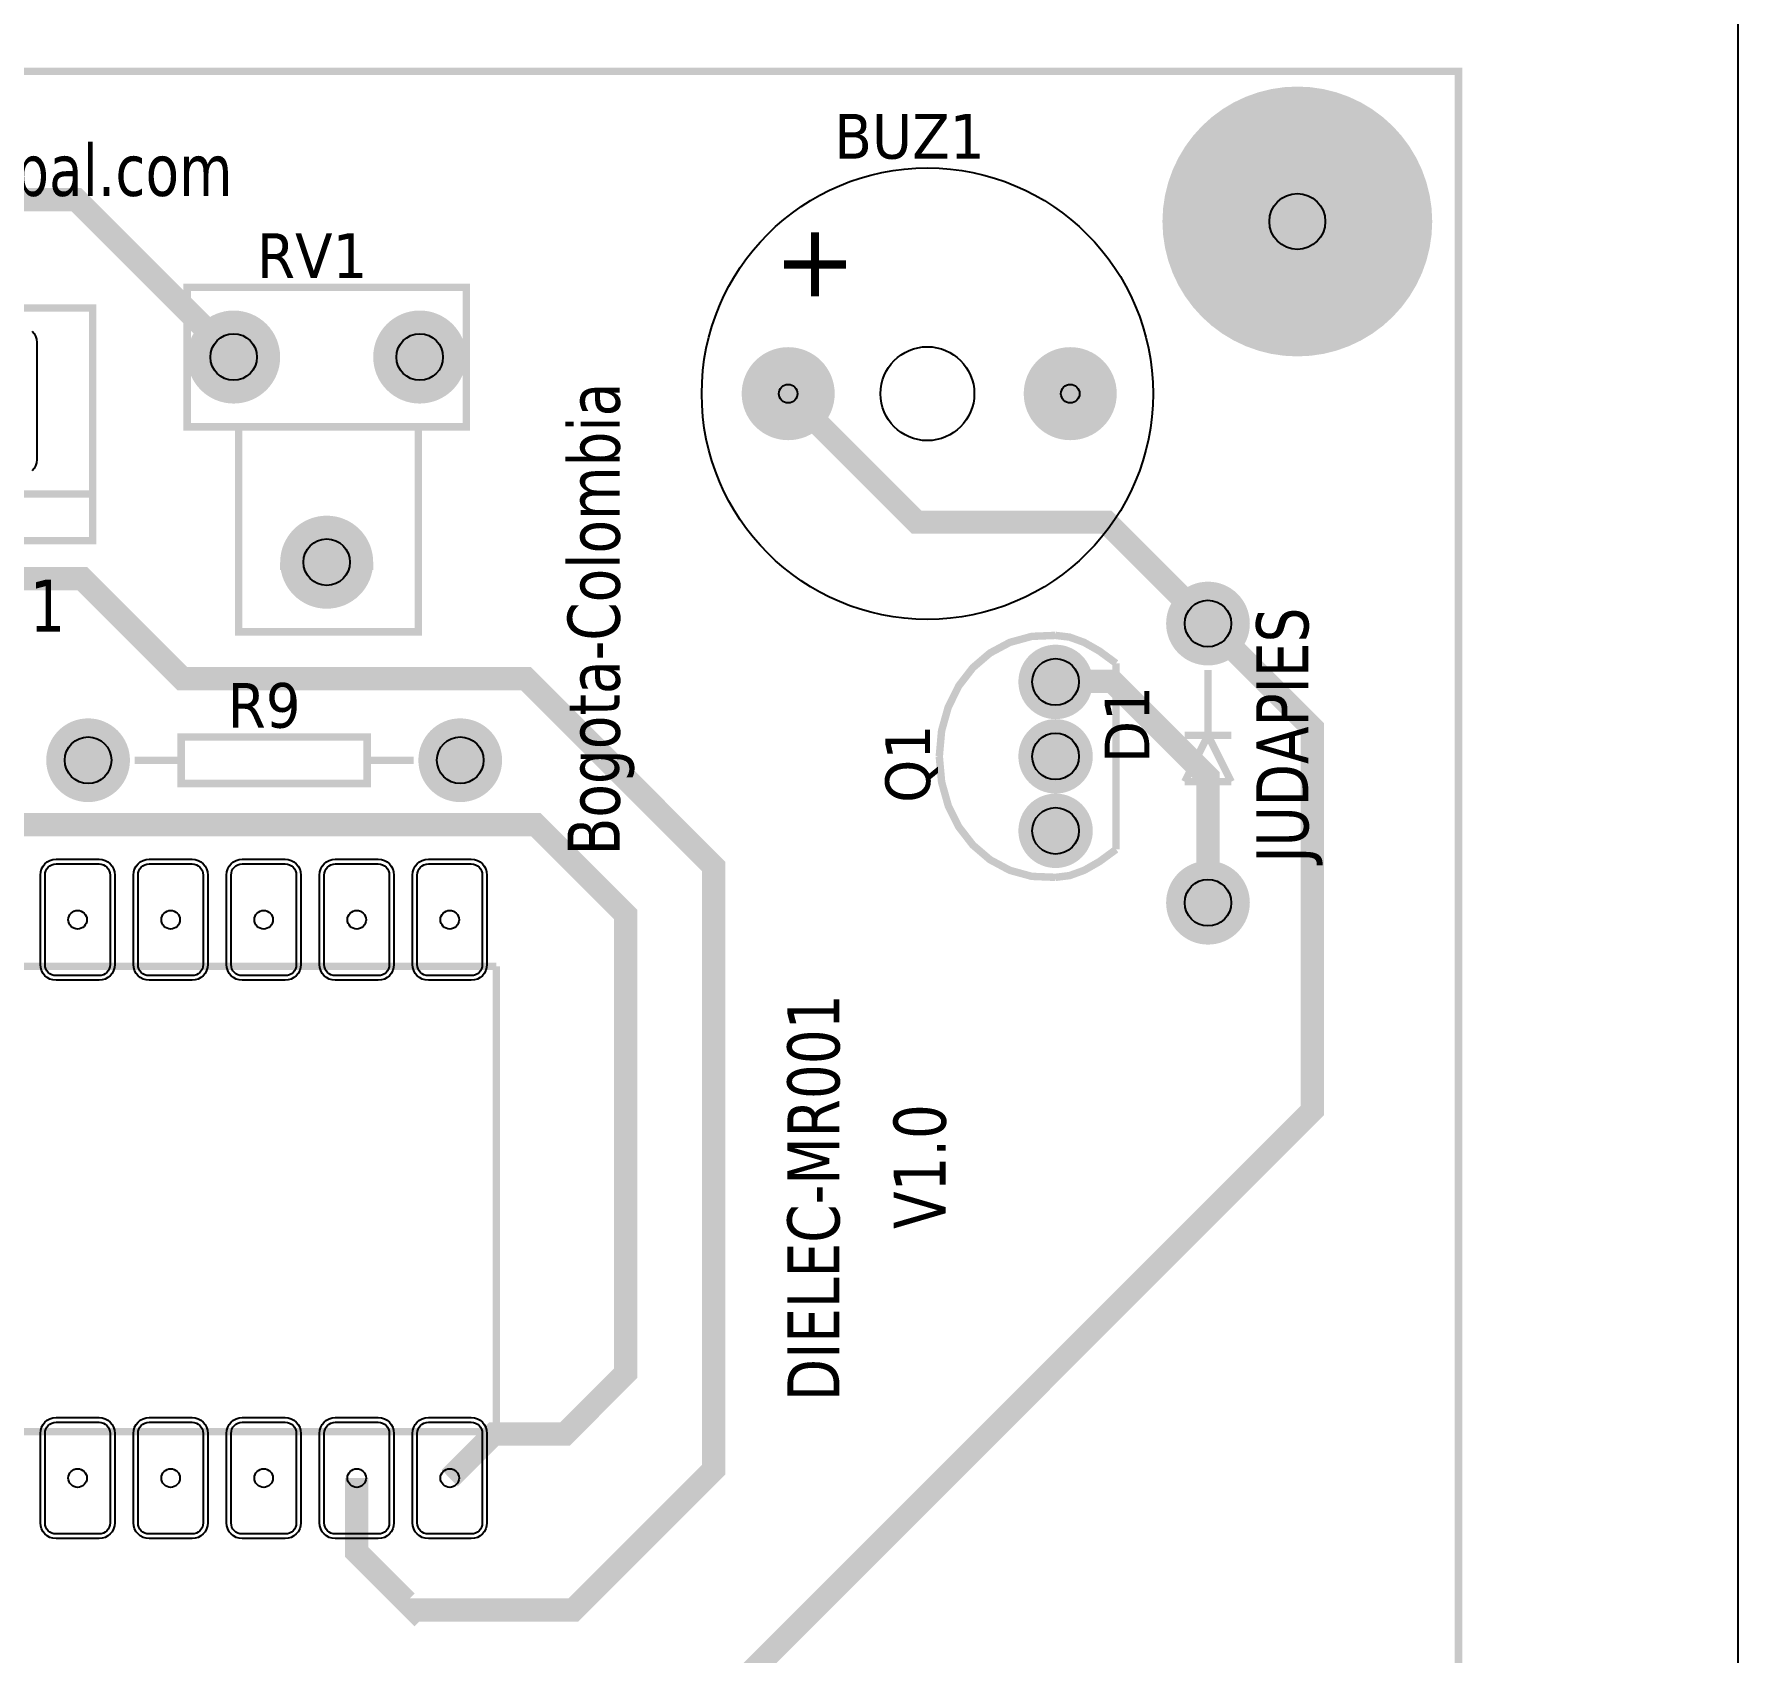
# Model space of a CAD drawing. Header units: millimetres. Extents: x 123.5 to 144.3, y 105.4 to 121.6.
# Drawn here: x 130.905 to 132.774, y 115.897 to 117.672 of the extents above; entities that cross this region are included whole.
import ezdxf

# ---------------------------------------------------------------- set-up
doc = ezdxf.new("R2010")
doc.units = ezdxf.units.MM
doc.layers.add('DESC', color=250, linetype='Continuous')
doc.layers.add('WIRES', color=7, linetype='Continuous')
doc.styles.get("Standard").update_dxf_attribs({"font": 'tahoma.ttf'})

# ---------------------------------------------------------------- blocks, each defined once
blk = doc.blocks.new('EPAD')
at = {"const_width": 0.5}
blk.add_lwpolyline([(-0.25, 0, 1), (0.25, 0, 1)], format="xyb", close=True, dxfattribs=at)
blk = doc.blocks.new('Tarjeta mufla')
for points, const_width in [([(146.2095582771173, 112.4205889344294), (150.1229442771173, 112.4205889344294), (150.1229442771173, 115.5111409344294), (146.2095582771173, 115.5111409344294), (146.2095582771173, 112.4205889344294)], 0.008), ([(146.2095582771173, 112.4205889344294), (150.1229442771173, 112.4205889344294), (150.1229442771173, 115.5111409344294), (146.2095582771173, 115.5111409344294), (146.2095582771173, 112.4205889344294)], 0.008), ([(146.2095582771173, 112.4205889344294), (150.1229442771173, 112.4205889344294), (150.1229442771173, 115.5111409344294), (146.2095582771173, 115.5111409344294), (146.2095582771173, 112.4205889344294)], 0.008), ([(146.8316052771172, 114.7434239344294), (146.8279272771173, 114.7355499344294), (146.6308182771172, 114.7355499344294), (146.4969602771172, 114.8694079344294), (146.4969602771172, 115.2051999344294), (146.6649272771172, 115.3731679344294), (148.6372952771173, 115.3731679344294), (148.8064082771172, 115.2040539344294)], 0.025), ([(148.7564082771173, 115.1290539344294), (149.0564082771172, 115.1290539344294), (149.0564082771172, 115.2790539344294), (148.7564082771173, 115.2790539344294), (148.7564082771173, 115.1290539344294)], 0.008), ([(148.7564082771173, 115.1290539344294), (149.0564082771172, 115.1290539344294), (149.0564082771172, 115.2790539344294), (148.7564082771173, 115.2790539344294), (148.7564082771173, 115.1290539344294)], 0.008), ([(148.7564082771173, 115.1290539344294), (149.0564082771172, 115.1290539344294), (149.0564082771172, 115.2790539344294), (148.7564082771173, 115.2790539344294), (148.7564082771173, 115.1290539344294)], 0.008), ([(146.5548182771172, 115.0068099344294), (148.6548182771172, 115.0068099344294), (148.6548182771172, 115.2568099344294), (146.5548182771172, 115.2568099344294), (146.5548182771172, 115.0068099344294)], 0.008), ([(146.5548182771172, 115.0068099344294), (148.6548182771172, 115.0068099344294), (148.6548182771172, 115.2568099344294), (146.5548182771172, 115.2568099344294), (146.5548182771172, 115.0068099344294)], 0.008), ([(146.5548182771172, 115.0068099344294), (148.6548182771172, 115.0068099344294), (148.6548182771172, 115.2568099344294), (146.5548182771172, 115.2568099344294), (146.5548182771172, 115.0068099344294)], 0.008), ([(149.4024712771173, 115.1646839344294), (149.5405662771173, 115.0265889344294), (149.7445582771172, 115.0265889344294), (149.7447162771172, 115.0265889344294), (149.8536682771172, 114.9176369344294)], 0.025), ([(148.8119202771173, 114.9087779344294), (149.0048342771173, 114.9087779344294), (149.0048342771173, 115.1292509344294), (148.8119202771173, 115.1292509344294), (148.8119202771173, 114.9087779344294)], 0.008), ([(148.8119202771173, 114.9087779344294), (149.0048342771173, 114.9087779344294), (149.0048342771173, 115.1292509344294), (148.8119202771173, 115.1292509344294), (148.8119202771173, 114.9087779344294)], 0.008), ([(148.8119202771173, 114.9087779344294), (149.0048342771173, 114.9087779344294), (149.0048342771173, 115.1292509344294), (148.8119202771173, 115.1292509344294), (148.8119202771173, 114.9087779344294)], 0.008), ([(148.6548182771172, 115.0568099344294), (146.5548182771172, 115.0568099344294)], 0.008), ([(148.6548182771172, 115.0568099344294), (146.5548182771172, 115.0568099344294)], 0.008), ([(148.6548182771172, 115.0568099344294), (146.5548182771172, 115.0568099344294)], 0.008), ([(148.0111302771172, 114.9739879344294), (148.0111302771172, 114.8379769344294), (148.1475182771173, 114.7015889344294), (149.1311242771172, 114.7015889344294), (149.2278882771172, 114.6048259344294), (149.2278882771172, 114.1121469344294), (149.1623142771172, 114.0465739344294), (149.0859362771172, 114.0465739344294), (149.0386922771172, 113.9993299344294)], 0.025), ([(148.1760402771172, 114.9658469344294), (148.6437632771172, 114.9658469344294), (148.7513322771173, 114.8582779344294), (149.1206872771172, 114.8582779344294), (149.3223002771173, 114.6566649344294), (149.3223002771173, 114.0083309344294), (149.1715582771172, 113.8575889344294), (149.0008712771173, 113.8575889344294), (149.0008622771172, 113.8575799344294), (148.9386922771172, 113.9197509344294), (148.9386922771172, 113.9993299344294)], 0.025), ([(148.9564082771172, 114.9790539344294), (148.8564082771173, 114.9790539344294)], 0.008), ([(148.9564082771172, 114.9790539344294), (148.8564082771173, 114.9790539344294)], 0.008), ([(148.9564082771172, 114.9790539344294), (148.8564082771173, 114.9790539344294)], 0.008), ([(148.6544402771173, 113.3418489344294), (148.6544402771173, 113.5100429344294), (148.7888822771172, 113.6444849344294), (149.2159662771172, 113.6444849344294), (149.9659662771172, 114.3944849344294), (149.9659662771172, 114.8053389344294), (149.8536682771172, 114.9176369344294)], 0.025), ([(149.6898732771172, 114.9049199344294), (149.6643152771173, 114.9038839344294), (149.6406792771172, 114.8973959344294), (149.6194232771172, 114.8860069344294), (149.6010062771172, 114.8702719344294), (149.5858842771173, 114.8507419344294), (149.5745172771173, 114.8279719344294), (149.5673602771172, 114.8025129344294), (149.5648732771172, 114.7749199344294)], 0.008), ([(149.6898732771172, 114.9049199344294), (149.6643152771173, 114.9038839344294), (149.6406792771172, 114.8973959344294), (149.6194232771172, 114.8860069344294), (149.6010062771172, 114.8702719344294), (149.5858842771173, 114.8507419344294), (149.5745172771173, 114.8279719344294), (149.5673602771172, 114.8025129344294), (149.5648732771172, 114.7749199344294)], 0.008), ([(149.6898732771172, 114.9049199344294), (149.6643152771173, 114.9038839344294), (149.6406792771172, 114.8973959344294), (149.6194232771172, 114.8860069344294), (149.6010062771172, 114.8702719344294), (149.5858842771173, 114.8507419344294), (149.5745172771173, 114.8279719344294), (149.5673602771172, 114.8025129344294), (149.5648732771172, 114.7749199344294)], 0.008), ([(149.6898732771172, 114.9049199344294), (149.7049512771173, 114.9030449344294), (149.7204982771173, 114.8974199344294), (149.7369822771172, 114.8880449344294), (149.7548732771172, 114.8749199344294)], 0.008), ([(149.6898732771172, 114.9049199344294), (149.7049512771173, 114.9030449344294), (149.7204982771173, 114.8974199344294), (149.7369822771172, 114.8880449344294), (149.7548732771172, 114.8749199344294)], 0.008), ([(149.6898732771172, 114.9049199344294), (149.7049512771173, 114.9030449344294), (149.7204982771173, 114.8974199344294), (149.7369822771172, 114.8880449344294), (149.7548732771172, 114.8749199344294)], 0.008), ([(149.8536682771172, 114.6176369344294), (149.8536682771172, 114.7528079344294), (149.7508622771172, 114.8556149344294), (149.6905682771173, 114.8556149344294), (149.6898732771172, 114.8549199344294)], 0.025), ([(149.7548732771172, 114.6749199344294), (149.7548732771172, 114.8749199344294)], 0.008), ([(149.7548732771172, 114.6749199344294), (149.7548732771172, 114.8749199344294)], 0.008), ([(149.7548732771172, 114.6749199344294), (149.7548732771172, 114.8749199344294)], 0.008), ([(149.8536682771172, 114.7976369344294), (149.8536682771172, 114.8676369344294)], 0.008), ([(149.8536682771172, 114.7976369344294), (149.8536682771172, 114.8676369344294)], 0.008), ([(149.8536682771172, 114.7976369344294), (149.8536682771172, 114.8676369344294)], 0.008), ([(148.7499602771173, 114.7457549344294), (148.9499602771172, 114.7457549344294), (148.9499602771172, 114.7957549344294), (148.7499602771173, 114.7957549344294), (148.7499602771173, 114.7457549344294)], 0.008), ([(148.7499602771173, 114.7457549344294), (148.9499602771172, 114.7457549344294), (148.9499602771172, 114.7957549344294), (148.7499602771173, 114.7957549344294), (148.7499602771173, 114.7457549344294)], 0.008), ([(148.7499602771173, 114.7457549344294), (148.9499602771172, 114.7457549344294), (148.9499602771172, 114.7957549344294), (148.7499602771173, 114.7957549344294), (148.7499602771173, 114.7457549344294)], 0.008), ([(149.8286682771173, 114.7476369344294), (149.8536682771172, 114.7976369344294)], 0.008), ([(149.8286682771173, 114.7976369344294), (149.8786682771172, 114.7976369344294)], 0.008), ([(149.8286682771173, 114.7476369344294), (149.8536682771172, 114.7976369344294)], 0.008), ([(149.8286682771173, 114.7976369344294), (149.8786682771172, 114.7976369344294)], 0.008), ([(149.8286682771173, 114.7476369344294), (149.8536682771172, 114.7976369344294)], 0.008), ([(149.8286682771173, 114.7976369344294), (149.8786682771172, 114.7976369344294)], 0.008), ([(149.8786682771172, 114.7476369344294), (149.8536682771172, 114.7976369344294)], 0.008), ([(149.8786682771172, 114.7476369344294), (149.8536682771172, 114.7976369344294)], 0.008), ([(149.8786682771172, 114.7476369344294), (149.8536682771172, 114.7976369344294)], 0.008), ([(148.6999602771172, 114.7707549344294), (148.7499602771173, 114.7707549344294)], 0.008), ([(148.6999602771172, 114.7707549344294), (148.7499602771173, 114.7707549344294)], 0.008), ([(148.6999602771172, 114.7707549344294), (148.7499602771173, 114.7707549344294)], 0.008), ([(148.9499602771172, 114.7707549344294), (148.9999602771173, 114.7707549344294)], 0.008), ([(148.9499602771172, 114.7707549344294), (148.9999602771173, 114.7707549344294)], 0.008), ([(148.9499602771172, 114.7707549344294), (148.9999602771173, 114.7707549344294)], 0.008), ([(149.6898732771172, 114.6449199344294), (149.6643152771173, 114.6459559344294), (149.6406792771172, 114.6524449344294), (149.6194232771172, 114.6638329344294), (149.6010062771172, 114.6795689344294), (149.5858842771173, 114.6990979344294), (149.5745172771173, 114.7218689344294), (149.5673602771172, 114.7473269344294), (149.5648732771172, 114.7749199344294)], 0.008), ([(149.6898732771172, 114.6449199344294), (149.6643152771173, 114.6459559344294), (149.6406792771172, 114.6524449344294), (149.6194232771172, 114.6638329344294), (149.6010062771172, 114.6795689344294), (149.5858842771173, 114.6990979344294), (149.5745172771173, 114.7218689344294), (149.5673602771172, 114.7473269344294), (149.5648732771172, 114.7749199344294)], 0.008), ([(149.6898732771172, 114.6449199344294), (149.6643152771173, 114.6459559344294), (149.6406792771172, 114.6524449344294), (149.6194232771172, 114.6638329344294), (149.6010062771172, 114.6795689344294), (149.5858842771173, 114.6990979344294), (149.5745172771173, 114.7218689344294), (149.5673602771172, 114.7473269344294), (149.5648732771172, 114.7749199344294)], 0.008), ([(149.8286682771173, 114.7476369344294), (149.8786682771172, 114.7476369344294)], 0.008), ([(149.8286682771173, 114.7476369344294), (149.8786682771172, 114.7476369344294)], 0.008), ([(149.8286682771173, 114.7476369344294), (149.8786682771172, 114.7476369344294)], 0.008), ([(149.8536682771172, 114.6676369344294), (149.8536682771172, 114.7476369344294)], 0.008), ([(149.8536682771172, 114.6676369344294), (149.8536682771172, 114.7476369344294)], 0.008), ([(149.8536682771172, 114.6676369344294), (149.8536682771172, 114.7476369344294)], 0.008), ([(149.6898732771172, 114.6449199344294), (149.7049512771173, 114.6467949344294), (149.7204982771173, 114.6524199344294), (149.7369822771172, 114.6617949344294), (149.7548732771172, 114.6749199344294)], 0.008), ([(149.6898732771172, 114.6449199344294), (149.7049512771173, 114.6467949344294), (149.7204982771173, 114.6524199344294), (149.7369822771172, 114.6617949344294), (149.7548732771172, 114.6749199344294)], 0.008), ([(149.6898732771172, 114.6449199344294), (149.7049512771173, 114.6467949344294), (149.7204982771173, 114.6524199344294), (149.7369822771172, 114.6617949344294), (149.7548732771172, 114.6749199344294)], 0.008), ([(147.0886922771172, 114.5493299344294), (149.0886922771172, 114.5493299344294)], 0.008), ([(147.0886922771172, 114.5493299344294), (149.0886922771172, 114.5493299344294)], 0.008), ([(147.0886922771172, 114.5493299344294), (149.0886922771172, 114.5493299344294)], 0.008), ([(149.0886922771172, 114.5493299344294), (149.0886922771172, 114.0493299344294)], 0.008), ([(149.0886922771172, 114.5493299344294), (149.0886922771172, 114.0493299344294)], 0.008), ([(149.0886922771172, 114.5493299344294), (149.0886922771172, 114.0493299344294)], 0.008), ([(147.0886922771172, 114.0493299344294), (149.0886922771172, 114.0493299344294)], 0.008), ([(147.0886922771172, 114.0493299344294), (149.0886922771172, 114.0493299344294)], 0.008), ([(147.0886922771172, 114.0493299344294), (149.0886922771172, 114.0493299344294)], 0.008)]:
    blk.add_lwpolyline(points, dxfattribs=dict(const_width=const_width))
blk.add_lwpolyline([(148.5899042771173, 115.2318959344294), (148.5919602771172, 115.2293909344294), (148.5935072771173, 115.2264999344294), (148.5944802771172, 115.2232859344294), (148.5948182771172, 115.2198099344294), (148.5948182771172, 115.0938099344294), (148.5944802771172, 115.0903339344294), (148.5935072771173, 115.0871199344294), (148.5919602771172, 115.0842289344294), (148.5899042771173, 115.0817239344294)])
for points in [[(148.6616922771173, 114.5343299344294), (148.6156922771173, 114.5343299344294), (148.6122162771173, 114.5346679344294), (148.6090022771172, 114.5356409344294), (148.6061112771172, 114.5371869344294), (148.6036062771173, 114.5392439344294), (148.6015492771172, 114.5417479344294), (148.6000032771173, 114.5446389344294), (148.5990302771172, 114.5478539344294), (148.5986922771172, 114.5513299344294), (148.5986922771172, 114.6473299344294), (148.5990302771172, 114.6508059344294), (148.6000032771173, 114.6540199344294), (148.6015492771172, 114.6569109344294), (148.6036062771173, 114.6594149344294), (148.6061112771172, 114.6614719344294), (148.6090022771172, 114.6630179344294), (148.6122162771173, 114.6639909344294), (148.6156922771173, 114.6643299344294), (148.6616922771173, 114.6643299344294), (148.6651682771173, 114.6639909344294), (148.6683822771172, 114.6630179344294), (148.6712732771173, 114.6614719344294), (148.6737782771172, 114.6594149344294), (148.6758342771172, 114.6569109344294), (148.6773812771172, 114.6540199344294), (148.6783542771173, 114.6508059344294), (148.6786922771172, 114.6473299344294), (148.6786922771172, 114.5513299344294), (148.6783542771173, 114.5478539344294), (148.6773812771172, 114.5446389344294), (148.6758342771172, 114.5417479344294), (148.6737782771172, 114.5392439344294), (148.6712732771173, 114.5371869344294), (148.6683822771172, 114.5356409344294), (148.6651682771173, 114.5346679344294), (148.6616922771173, 114.5343299344294)], [(148.7616922771172, 114.5343299344294), (148.7156922771173, 114.5343299344294), (148.7122162771172, 114.5346679344294), (148.7090022771172, 114.5356409344294), (148.7061112771173, 114.5371869344294), (148.7036062771172, 114.5392439344294), (148.7015492771172, 114.5417479344294), (148.7000032771172, 114.5446389344294), (148.6990302771173, 114.5478539344294), (148.6986922771173, 114.5513299344294), (148.6986922771173, 114.6473299344294), (148.6990302771173, 114.6508059344294), (148.7000032771172, 114.6540199344294), (148.7015492771172, 114.6569109344294), (148.7036062771172, 114.6594149344294), (148.7061112771173, 114.6614719344294), (148.7090022771172, 114.6630179344294), (148.7122162771172, 114.6639909344294), (148.7156922771173, 114.6643299344294), (148.7616922771172, 114.6643299344294), (148.7651682771173, 114.6639909344294), (148.7683822771172, 114.6630179344294), (148.7712732771172, 114.6614719344294), (148.7737782771173, 114.6594149344294), (148.7758342771172, 114.6569109344294), (148.7773812771173, 114.6540199344294), (148.7783542771172, 114.6508059344294), (148.7786922771172, 114.6473299344294), (148.7786922771172, 114.5513299344294), (148.7783542771172, 114.5478539344294), (148.7773812771173, 114.5446389344294), (148.7758342771172, 114.5417479344294), (148.7737782771173, 114.5392439344294), (148.7712732771172, 114.5371869344294), (148.7683822771172, 114.5356409344294), (148.7651682771173, 114.5346679344294), (148.7616922771172, 114.5343299344294)], [(148.8616922771172, 114.5343299344294), (148.8156922771173, 114.5343299344294), (148.8122162771172, 114.5346679344294), (148.8090022771173, 114.5356409344294), (148.8061112771173, 114.5371869344294), (148.8036062771172, 114.5392439344294), (148.8015492771173, 114.5417479344294), (148.8000032771172, 114.5446389344294), (148.7990302771173, 114.5478539344294), (148.7986922771173, 114.5513299344294), (148.7986922771173, 114.6473299344294), (148.7990302771173, 114.6508059344294), (148.8000032771172, 114.6540199344294), (148.8015492771173, 114.6569109344294), (148.8036062771172, 114.6594149344294), (148.8061112771173, 114.6614719344294), (148.8090022771173, 114.6630179344294), (148.8122162771172, 114.6639909344294), (148.8156922771173, 114.6643299344294), (148.8616922771172, 114.6643299344294), (148.8651682771172, 114.6639909344294), (148.8683822771172, 114.6630179344294), (148.8712732771172, 114.6614719344294), (148.8737782771173, 114.6594149344294), (148.8758342771172, 114.6569109344294), (148.8773812771173, 114.6540199344294), (148.8783542771172, 114.6508059344294), (148.8786922771172, 114.6473299344294), (148.8786922771172, 114.5513299344294), (148.8783542771172, 114.5478539344294), (148.8773812771173, 114.5446389344294), (148.8758342771172, 114.5417479344294), (148.8737782771173, 114.5392439344294), (148.8712732771172, 114.5371869344294), (148.8683822771172, 114.5356409344294), (148.8651682771172, 114.5346679344294), (148.8616922771172, 114.5343299344294)], [(148.9616922771172, 114.5343299344294), (148.9156922771172, 114.5343299344294), (148.9122162771172, 114.5346679344294), (148.9090022771173, 114.5356409344294), (148.9061112771172, 114.5371869344294), (148.9036062771172, 114.5392439344294), (148.9015492771173, 114.5417479344294), (148.9000032771172, 114.5446389344294), (148.8990302771172, 114.5478539344294), (148.8986922771172, 114.5513299344294), (148.8986922771172, 114.6473299344294), (148.8990302771172, 114.6508059344294), (148.9000032771172, 114.6540199344294), (148.9015492771173, 114.6569109344294), (148.9036062771172, 114.6594149344294), (148.9061112771172, 114.6614719344294), (148.9090022771173, 114.6630179344294), (148.9122162771172, 114.6639909344294), (148.9156922771172, 114.6643299344294), (148.9616922771172, 114.6643299344294), (148.9651682771172, 114.6639909344294), (148.9683822771173, 114.6630179344294), (148.9712732771172, 114.6614719344294), (148.9737782771172, 114.6594149344294), (148.9758342771173, 114.6569109344294), (148.9773812771172, 114.6540199344294), (148.9783542771172, 114.6508059344294), (148.9786922771173, 114.6473299344294), (148.9786922771173, 114.5513299344294), (148.9783542771172, 114.5478539344294), (148.9773812771172, 114.5446389344294), (148.9758342771173, 114.5417479344294), (148.9737782771172, 114.5392439344294), (148.9712732771172, 114.5371869344294), (148.9683822771173, 114.5356409344294), (148.9651682771172, 114.5346679344294), (148.9616922771172, 114.5343299344294)], [(149.0616922771173, 114.5343299344294), (149.0156922771172, 114.5343299344294), (149.0122162771173, 114.5346679344294), (149.0090022771172, 114.5356409344294), (149.0061112771172, 114.5371869344294), (149.0036062771173, 114.5392439344294), (149.0015492771172, 114.5417479344294), (149.0000032771173, 114.5446389344294), (148.9990302771172, 114.5478539344294), (148.9986922771172, 114.5513299344294), (148.9986922771172, 114.6473299344294), (148.9990302771172, 114.6508059344294), (149.0000032771173, 114.6540199344294), (149.0015492771172, 114.6569109344294), (149.0036062771173, 114.6594149344294), (149.0061112771172, 114.6614719344294), (149.0090022771172, 114.6630179344294), (149.0122162771173, 114.6639909344294), (149.0156922771172, 114.6643299344294), (149.0616922771173, 114.6643299344294), (149.0651682771172, 114.6639909344294), (149.0683822771173, 114.6630179344294), (149.0712732771173, 114.6614719344294), (149.0737782771172, 114.6594149344294), (149.0758342771173, 114.6569109344294), (149.0773812771172, 114.6540199344294), (149.0783542771173, 114.6508059344294), (149.0786922771173, 114.6473299344294), (149.0786922771173, 114.5513299344294), (149.0783542771173, 114.5478539344294), (149.0773812771172, 114.5446389344294), (149.0758342771173, 114.5417479344294), (149.0737782771172, 114.5392439344294), (149.0712732771173, 114.5371869344294), (149.0683822771173, 114.5356409344294), (149.0651682771172, 114.5346679344294), (149.0616922771173, 114.5343299344294)], [(148.6616922771173, 114.5393299344294), (148.6156922771173, 114.5393299344294), (148.6132382771173, 114.5395679344294), (148.6109692771172, 114.5402549344294), (148.6089292771173, 114.5413459344294), (148.6071612771173, 114.5427979344294), (148.6057092771173, 114.5445669344294), (148.6046182771173, 114.5466069344294), (148.6039312771173, 114.5488759344294), (148.6036922771173, 114.5513299344294), (148.6036922771173, 114.6473299344294), (148.6039312771173, 114.6497829344294), (148.6046182771173, 114.6520519344294), (148.6057092771173, 114.6540929344294), (148.6071612771173, 114.6558609344294), (148.6089292771173, 114.6573129344294), (148.6109692771172, 114.6584039344294), (148.6132382771173, 114.6590909344294), (148.6156922771173, 114.6593299344294), (148.6616922771173, 114.6593299344294), (148.6641452771173, 114.6590909344294), (148.6664152771172, 114.6584039344294), (148.6684552771173, 114.6573129344294), (148.6702232771173, 114.6558609344294), (148.6716752771173, 114.6540929344294), (148.6727662771172, 114.6520519344294), (148.6734532771173, 114.6497829344294), (148.6736922771173, 114.6473299344294), (148.6736922771173, 114.5513299344294), (148.6734532771173, 114.5488759344294), (148.6727662771172, 114.5466069344294), (148.6716752771173, 114.5445669344294), (148.6702232771173, 114.5427979344294), (148.6684552771173, 114.5413459344294), (148.6664152771172, 114.5402549344294), (148.6641452771173, 114.5395679344294), (148.6616922771173, 114.5393299344294)], [(148.7616922771172, 114.5393299344294), (148.7156922771173, 114.5393299344294), (148.7132382771173, 114.5395679344294), (148.7109692771172, 114.5402549344294), (148.7089292771172, 114.5413459344294), (148.7071612771173, 114.5427979344294), (148.7057092771173, 114.5445669344294), (148.7046182771172, 114.5466069344294), (148.7039312771172, 114.5488759344294), (148.7036922771173, 114.5513299344294), (148.7036922771173, 114.6473299344294), (148.7039312771172, 114.6497829344294), (148.7046182771172, 114.6520519344294), (148.7057092771173, 114.6540929344294), (148.7071612771173, 114.6558609344294), (148.7089292771172, 114.6573129344294), (148.7109692771172, 114.6584039344294), (148.7132382771173, 114.6590909344294), (148.7156922771173, 114.6593299344294), (148.7616922771172, 114.6593299344294), (148.7641452771173, 114.6590909344294), (148.7664152771173, 114.6584039344294), (148.7684552771173, 114.6573129344294), (148.7702232771173, 114.6558609344294), (148.7716752771173, 114.6540929344294), (148.7727662771173, 114.6520519344294), (148.7734532771173, 114.6497829344294), (148.7736922771172, 114.6473299344294), (148.7736922771172, 114.5513299344294), (148.7734532771173, 114.5488759344294), (148.7727662771173, 114.5466069344294), (148.7716752771173, 114.5445669344294), (148.7702232771173, 114.5427979344294), (148.7684552771173, 114.5413459344294), (148.7664152771173, 114.5402549344294), (148.7641452771173, 114.5395679344294), (148.7616922771172, 114.5393299344294)], [(148.8616922771172, 114.5393299344294), (148.8156922771173, 114.5393299344294), (148.8132382771173, 114.5395679344294), (148.8109692771172, 114.5402549344294), (148.8089292771172, 114.5413459344294), (148.8071612771172, 114.5427979344294), (148.8057092771172, 114.5445669344294), (148.8046182771172, 114.5466069344294), (148.8039312771172, 114.5488759344294), (148.8036922771172, 114.5513299344294), (148.8036922771172, 114.6473299344294), (148.8039312771172, 114.6497829344294), (148.8046182771172, 114.6520519344294), (148.8057092771172, 114.6540929344294), (148.8071612771172, 114.6558609344294), (148.8089292771172, 114.6573129344294), (148.8109692771172, 114.6584039344294), (148.8132382771173, 114.6590909344294), (148.8156922771173, 114.6593299344294), (148.8616922771172, 114.6593299344294), (148.8641452771172, 114.6590909344294), (148.8664152771173, 114.6584039344294), (148.8684552771172, 114.6573129344294), (148.8702232771172, 114.6558609344294), (148.8716752771172, 114.6540929344294), (148.8727662771173, 114.6520519344294), (148.8734532771172, 114.6497829344294), (148.8736922771172, 114.6473299344294), (148.8736922771172, 114.5513299344294), (148.8734532771172, 114.5488759344294), (148.8727662771173, 114.5466069344294), (148.8716752771172, 114.5445669344294), (148.8702232771172, 114.5427979344294), (148.8684552771172, 114.5413459344294), (148.8664152771173, 114.5402549344294), (148.8641452771172, 114.5395679344294), (148.8616922771172, 114.5393299344294)], [(148.9616922771172, 114.5393299344294), (148.9156922771172, 114.5393299344294), (148.9132382771172, 114.5395679344294), (148.9109692771173, 114.5402549344294), (148.9089292771172, 114.5413459344294), (148.9071612771172, 114.5427979344294), (148.9057092771172, 114.5445669344294), (148.9046182771172, 114.5466069344294), (148.9039312771172, 114.5488759344294), (148.9036922771172, 114.5513299344294), (148.9036922771172, 114.6473299344294), (148.9039312771172, 114.6497829344294), (148.9046182771172, 114.6520519344294), (148.9057092771172, 114.6540929344294), (148.9071612771172, 114.6558609344294), (148.9089292771172, 114.6573129344294), (148.9109692771173, 114.6584039344294), (148.9132382771172, 114.6590909344294), (148.9156922771172, 114.6593299344294), (148.9616922771172, 114.6593299344294), (148.9641452771172, 114.6590909344294), (148.9664152771172, 114.6584039344294), (148.9684552771172, 114.6573129344294), (148.9702232771172, 114.6558609344294), (148.9716752771172, 114.6540929344294), (148.9727662771172, 114.6520519344294), (148.9734532771172, 114.6497829344294), (148.9736922771172, 114.6473299344294), (148.9736922771172, 114.5513299344294), (148.9734532771172, 114.5488759344294), (148.9727662771172, 114.5466069344294), (148.9716752771172, 114.5445669344294), (148.9702232771172, 114.5427979344294), (148.9684552771172, 114.5413459344294), (148.9664152771172, 114.5402549344294), (148.9641452771172, 114.5395679344294), (148.9616922771172, 114.5393299344294)], [(149.0616922771173, 114.5393299344294), (149.0156922771172, 114.5393299344294), (149.0132382771172, 114.5395679344294), (149.0109692771173, 114.5402549344294), (149.0089292771173, 114.5413459344294), (149.0071612771172, 114.5427979344294), (149.0057092771172, 114.5445669344294), (149.0046182771173, 114.5466069344294), (149.0039312771173, 114.5488759344294), (149.0036922771172, 114.5513299344294), (149.0036922771172, 114.6473299344294), (149.0039312771173, 114.6497829344294), (149.0046182771173, 114.6520519344294), (149.0057092771172, 114.6540929344294), (149.0071612771172, 114.6558609344294), (149.0089292771173, 114.6573129344294), (149.0109692771173, 114.6584039344294), (149.0132382771172, 114.6590909344294), (149.0156922771172, 114.6593299344294), (149.0616922771173, 114.6593299344294), (149.0641452771172, 114.6590909344294), (149.0664152771172, 114.6584039344294), (149.0684552771172, 114.6573129344294), (149.0702232771172, 114.6558609344294), (149.0716752771172, 114.6540929344294), (149.0727662771172, 114.6520519344294), (149.0734532771172, 114.6497829344294), (149.0736922771173, 114.6473299344294), (149.0736922771173, 114.5513299344294), (149.0734532771172, 114.5488759344294), (149.0727662771172, 114.5466069344294), (149.0716752771172, 114.5445669344294), (149.0702232771172, 114.5427979344294), (149.0684552771172, 114.5413459344294), (149.0664152771172, 114.5402549344294), (149.0641452771172, 114.5395679344294), (149.0616922771173, 114.5393299344294)], [(148.6156922771173, 114.0643299344294), (148.6616922771173, 114.0643299344294), (148.6651682771173, 114.0639909344294), (148.6683822771172, 114.0630179344294), (148.6712732771173, 114.0614719344294), (148.6737782771172, 114.0594149344294), (148.6758342771172, 114.0569109344294), (148.6773812771172, 114.0540199344294), (148.6783542771173, 114.0508059344294), (148.6786922771172, 114.0473299344294), (148.6786922771172, 113.9513299344294), (148.6783542771173, 113.9478539344294), (148.6773812771172, 113.9446389344294), (148.6758342771172, 113.9417479344294), (148.6737782771172, 113.9392439344294), (148.6712732771173, 113.9371869344294), (148.6683822771172, 113.9356409344294), (148.6651682771173, 113.9346679344294), (148.6616922771173, 113.9343299344294), (148.6156922771173, 113.9343299344294), (148.6122162771173, 113.9346679344294), (148.6090022771172, 113.9356409344294), (148.6061112771172, 113.9371869344294), (148.6036062771173, 113.9392439344294), (148.6015492771172, 113.9417479344294), (148.6000032771173, 113.9446389344294), (148.5990302771172, 113.9478539344294), (148.5986922771172, 113.9513299344294), (148.5986922771172, 114.0473299344294), (148.5990302771172, 114.0508059344294), (148.6000032771173, 114.0540199344294), (148.6015492771172, 114.0569109344294), (148.6036062771173, 114.0594149344294), (148.6061112771172, 114.0614719344294), (148.6090022771172, 114.0630179344294), (148.6122162771173, 114.0639909344294), (148.6156922771173, 114.0643299344294)], [(148.6156922771173, 114.0593299344294), (148.6616922771173, 114.0593299344294), (148.6641452771173, 114.0590909344294), (148.6664152771172, 114.0584039344294), (148.6684552771173, 114.0573129344294), (148.6702232771173, 114.0558609344294), (148.6716752771173, 114.0540929344294), (148.6727662771172, 114.0520519344294), (148.6734532771173, 114.0497829344294), (148.6736922771173, 114.0473299344294), (148.6736922771173, 113.9513299344294), (148.6734532771173, 113.9488759344294), (148.6727662771172, 113.9466069344294), (148.6716752771173, 113.9445669344294), (148.6702232771173, 113.9427979344294), (148.6684552771173, 113.9413459344294), (148.6664152771172, 113.9402549344294), (148.6641452771173, 113.9395679344294), (148.6616922771173, 113.9393299344294), (148.6156922771173, 113.9393299344294), (148.6132382771173, 113.9395679344294), (148.6109692771172, 113.9402549344294), (148.6089292771173, 113.9413459344294), (148.6071612771173, 113.9427979344294), (148.6057092771173, 113.9445669344294), (148.6046182771173, 113.9466069344294), (148.6039312771173, 113.9488759344294), (148.6036922771173, 113.9513299344294), (148.6036922771173, 114.0473299344294), (148.6039312771173, 114.0497829344294), (148.6046182771173, 114.0520519344294), (148.6057092771173, 114.0540929344294), (148.6071612771173, 114.0558609344294), (148.6089292771173, 114.0573129344294), (148.6109692771172, 114.0584039344294), (148.6132382771173, 114.0590909344294), (148.6156922771173, 114.0593299344294)], [(148.7156922771173, 114.0643299344294), (148.7616922771172, 114.0643299344294), (148.7651682771173, 114.0639909344294), (148.7683822771172, 114.0630179344294), (148.7712732771172, 114.0614719344294), (148.7737782771173, 114.0594149344294), (148.7758342771172, 114.0569109344294), (148.7773812771173, 114.0540199344294), (148.7783542771172, 114.0508059344294), (148.7786922771172, 114.0473299344294), (148.7786922771172, 113.9513299344294), (148.7783542771172, 113.9478539344294), (148.7773812771173, 113.9446389344294), (148.7758342771172, 113.9417479344294), (148.7737782771173, 113.9392439344294), (148.7712732771172, 113.9371869344294), (148.7683822771172, 113.9356409344294), (148.7651682771173, 113.9346679344294), (148.7616922771172, 113.9343299344294), (148.7156922771173, 113.9343299344294), (148.7122162771172, 113.9346679344294), (148.7090022771172, 113.9356409344294), (148.7061112771173, 113.9371869344294), (148.7036062771172, 113.9392439344294), (148.7015492771172, 113.9417479344294), (148.7000032771172, 113.9446389344294), (148.6990302771173, 113.9478539344294), (148.6986922771173, 113.9513299344294), (148.6986922771173, 114.0473299344294), (148.6990302771173, 114.0508059344294), (148.7000032771172, 114.0540199344294), (148.7015492771172, 114.0569109344294), (148.7036062771172, 114.0594149344294), (148.7061112771173, 114.0614719344294), (148.7090022771172, 114.0630179344294), (148.7122162771172, 114.0639909344294), (148.7156922771173, 114.0643299344294)], [(148.7156922771173, 114.0593299344294), (148.7616922771172, 114.0593299344294), (148.7641452771173, 114.0590909344294), (148.7664152771173, 114.0584039344294), (148.7684552771173, 114.0573129344294), (148.7702232771173, 114.0558609344294), (148.7716752771173, 114.0540929344294), (148.7727662771173, 114.0520519344294), (148.7734532771173, 114.0497829344294), (148.7736922771172, 114.0473299344294), (148.7736922771172, 113.9513299344294), (148.7734532771173, 113.9488759344294), (148.7727662771173, 113.9466069344294), (148.7716752771173, 113.9445669344294), (148.7702232771173, 113.9427979344294), (148.7684552771173, 113.9413459344294), (148.7664152771173, 113.9402549344294), (148.7641452771173, 113.9395679344294), (148.7616922771172, 113.9393299344294), (148.7156922771173, 113.9393299344294), (148.7132382771173, 113.9395679344294), (148.7109692771172, 113.9402549344294), (148.7089292771172, 113.9413459344294), (148.7071612771173, 113.9427979344294), (148.7057092771173, 113.9445669344294), (148.7046182771172, 113.9466069344294), (148.7039312771172, 113.9488759344294), (148.7036922771173, 113.9513299344294), (148.7036922771173, 114.0473299344294), (148.7039312771172, 114.0497829344294), (148.7046182771172, 114.0520519344294), (148.7057092771173, 114.0540929344294), (148.7071612771173, 114.0558609344294), (148.7089292771172, 114.0573129344294), (148.7109692771172, 114.0584039344294), (148.7132382771173, 114.0590909344294), (148.7156922771173, 114.0593299344294)], [(148.8156922771173, 114.0643299344294), (148.8616922771172, 114.0643299344294), (148.8651682771172, 114.0639909344294), (148.8683822771172, 114.0630179344294), (148.8712732771172, 114.0614719344294), (148.8737782771173, 114.0594149344294), (148.8758342771172, 114.0569109344294), (148.8773812771173, 114.0540199344294), (148.8783542771172, 114.0508059344294), (148.8786922771172, 114.0473299344294), (148.8786922771172, 113.9513299344294), (148.8783542771172, 113.9478539344294), (148.8773812771173, 113.9446389344294), (148.8758342771172, 113.9417479344294), (148.8737782771173, 113.9392439344294), (148.8712732771172, 113.9371869344294), (148.8683822771172, 113.9356409344294), (148.8651682771172, 113.9346679344294), (148.8616922771172, 113.9343299344294), (148.8156922771173, 113.9343299344294), (148.8122162771172, 113.9346679344294), (148.8090022771173, 113.9356409344294), (148.8061112771173, 113.9371869344294), (148.8036062771172, 113.9392439344294), (148.8015492771173, 113.9417479344294), (148.8000032771172, 113.9446389344294), (148.7990302771173, 113.9478539344294), (148.7986922771173, 113.9513299344294), (148.7986922771173, 114.0473299344294), (148.7990302771173, 114.0508059344294), (148.8000032771172, 114.0540199344294), (148.8015492771173, 114.0569109344294), (148.8036062771172, 114.0594149344294), (148.8061112771173, 114.0614719344294), (148.8090022771173, 114.0630179344294), (148.8122162771172, 114.0639909344294), (148.8156922771173, 114.0643299344294)], [(148.8156922771173, 114.0593299344294), (148.8616922771172, 114.0593299344294), (148.8641452771172, 114.0590909344294), (148.8664152771173, 114.0584039344294), (148.8684552771172, 114.0573129344294), (148.8702232771172, 114.0558609344294), (148.8716752771172, 114.0540929344294), (148.8727662771173, 114.0520519344294), (148.8734532771172, 114.0497829344294), (148.8736922771172, 114.0473299344294), (148.8736922771172, 113.9513299344294), (148.8734532771172, 113.9488759344294), (148.8727662771173, 113.9466069344294), (148.8716752771172, 113.9445669344294), (148.8702232771172, 113.9427979344294), (148.8684552771172, 113.9413459344294), (148.8664152771173, 113.9402549344294), (148.8641452771172, 113.9395679344294), (148.8616922771172, 113.9393299344294), (148.8156922771173, 113.9393299344294), (148.8132382771173, 113.9395679344294), (148.8109692771172, 113.9402549344294), (148.8089292771172, 113.9413459344294), (148.8071612771172, 113.9427979344294), (148.8057092771172, 113.9445669344294), (148.8046182771172, 113.9466069344294), (148.8039312771172, 113.9488759344294), (148.8036922771172, 113.9513299344294), (148.8036922771172, 114.0473299344294), (148.8039312771172, 114.0497829344294), (148.8046182771172, 114.0520519344294), (148.8057092771172, 114.0540929344294), (148.8071612771172, 114.0558609344294), (148.8089292771172, 114.0573129344294), (148.8109692771172, 114.0584039344294), (148.8132382771173, 114.0590909344294), (148.8156922771173, 114.0593299344294)], [(148.9156922771172, 114.0643299344294), (148.9616922771172, 114.0643299344294), (148.9651682771172, 114.0639909344294), (148.9683822771173, 114.0630179344294), (148.9712732771172, 114.0614719344294), (148.9737782771172, 114.0594149344294), (148.9758342771173, 114.0569109344294), (148.9773812771172, 114.0540199344294), (148.9783542771172, 114.0508059344294), (148.9786922771173, 114.0473299344294), (148.9786922771173, 113.9513299344294), (148.9783542771172, 113.9478539344294), (148.9773812771172, 113.9446389344294), (148.9758342771173, 113.9417479344294), (148.9737782771172, 113.9392439344294), (148.9712732771172, 113.9371869344294), (148.9683822771173, 113.9356409344294), (148.9651682771172, 113.9346679344294), (148.9616922771172, 113.9343299344294), (148.9156922771172, 113.9343299344294), (148.9122162771172, 113.9346679344294), (148.9090022771173, 113.9356409344294), (148.9061112771172, 113.9371869344294), (148.9036062771172, 113.9392439344294), (148.9015492771173, 113.9417479344294), (148.9000032771172, 113.9446389344294), (148.8990302771172, 113.9478539344294), (148.8986922771172, 113.9513299344294), (148.8986922771172, 114.0473299344294), (148.8990302771172, 114.0508059344294), (148.9000032771172, 114.0540199344294), (148.9015492771173, 114.0569109344294), (148.9036062771172, 114.0594149344294), (148.9061112771172, 114.0614719344294), (148.9090022771173, 114.0630179344294), (148.9122162771172, 114.0639909344294), (148.9156922771172, 114.0643299344294)], [(148.9156922771172, 114.0593299344294), (148.9616922771172, 114.0593299344294), (148.9641452771172, 114.0590909344294), (148.9664152771172, 114.0584039344294), (148.9684552771172, 114.0573129344294), (148.9702232771172, 114.0558609344294), (148.9716752771172, 114.0540929344294), (148.9727662771172, 114.0520519344294), (148.9734532771172, 114.0497829344294), (148.9736922771172, 114.0473299344294), (148.9736922771172, 113.9513299344294), (148.9734532771172, 113.9488759344294), (148.9727662771172, 113.9466069344294), (148.9716752771172, 113.9445669344294), (148.9702232771172, 113.9427979344294), (148.9684552771172, 113.9413459344294), (148.9664152771172, 113.9402549344294), (148.9641452771172, 113.9395679344294), (148.9616922771172, 113.9393299344294), (148.9156922771172, 113.9393299344294), (148.9132382771172, 113.9395679344294), (148.9109692771173, 113.9402549344294), (148.9089292771172, 113.9413459344294), (148.9071612771172, 113.9427979344294), (148.9057092771172, 113.9445669344294), (148.9046182771172, 113.9466069344294), (148.9039312771172, 113.9488759344294), (148.9036922771172, 113.9513299344294), (148.9036922771172, 114.0473299344294), (148.9039312771172, 114.0497829344294), (148.9046182771172, 114.0520519344294), (148.9057092771172, 114.0540929344294), (148.9071612771172, 114.0558609344294), (148.9089292771172, 114.0573129344294), (148.9109692771173, 114.0584039344294), (148.9132382771172, 114.0590909344294), (148.9156922771172, 114.0593299344294)], [(149.0156922771172, 114.0643299344294), (149.0616922771173, 114.0643299344294), (149.0651682771172, 114.0639909344294), (149.0683822771173, 114.0630179344294), (149.0712732771173, 114.0614719344294), (149.0737782771172, 114.0594149344294), (149.0758342771173, 114.0569109344294), (149.0773812771172, 114.0540199344294), (149.0783542771173, 114.0508059344294), (149.0786922771173, 114.0473299344294), (149.0786922771173, 113.9513299344294), (149.0783542771173, 113.9478539344294), (149.0773812771172, 113.9446389344294), (149.0758342771173, 113.9417479344294), (149.0737782771172, 113.9392439344294), (149.0712732771173, 113.9371869344294), (149.0683822771173, 113.9356409344294), (149.0651682771172, 113.9346679344294), (149.0616922771173, 113.9343299344294), (149.0156922771172, 113.9343299344294), (149.0122162771173, 113.9346679344294), (149.0090022771172, 113.9356409344294), (149.0061112771172, 113.9371869344294), (149.0036062771173, 113.9392439344294), (149.0015492771172, 113.9417479344294), (149.0000032771173, 113.9446389344294), (148.9990302771172, 113.9478539344294), (148.9986922771172, 113.9513299344294), (148.9986922771172, 114.0473299344294), (148.9990302771172, 114.0508059344294), (149.0000032771173, 114.0540199344294), (149.0015492771172, 114.0569109344294), (149.0036062771173, 114.0594149344294), (149.0061112771172, 114.0614719344294), (149.0090022771172, 114.0630179344294), (149.0122162771173, 114.0639909344294), (149.0156922771172, 114.0643299344294)], [(149.0156922771172, 114.0593299344294), (149.0616922771173, 114.0593299344294), (149.0641452771172, 114.0590909344294), (149.0664152771172, 114.0584039344294), (149.0684552771172, 114.0573129344294), (149.0702232771172, 114.0558609344294), (149.0716752771172, 114.0540929344294), (149.0727662771172, 114.0520519344294), (149.0734532771172, 114.0497829344294), (149.0736922771173, 114.0473299344294), (149.0736922771173, 113.9513299344294), (149.0734532771172, 113.9488759344294), (149.0727662771172, 113.9466069344294), (149.0716752771172, 113.9445669344294), (149.0702232771172, 113.9427979344294), (149.0684552771172, 113.9413459344294), (149.0664152771172, 113.9402549344294), (149.0641452771172, 113.9395679344294), (149.0616922771173, 113.9393299344294), (149.0156922771172, 113.9393299344294), (149.0132382771172, 113.9395679344294), (149.0109692771173, 113.9402549344294), (149.0089292771173, 113.9413459344294), (149.0071612771172, 113.9427979344294), (149.0057092771172, 113.9445669344294), (149.0046182771173, 113.9466069344294), (149.0039312771173, 113.9488759344294), (149.0036922771172, 113.9513299344294), (149.0036922771172, 114.0473299344294), (149.0039312771173, 114.0497829344294), (149.0046182771173, 114.0520519344294), (149.0057092771172, 114.0540929344294), (149.0071612771172, 114.0558609344294), (149.0089292771173, 114.0573129344294), (149.0109692771173, 114.0584039344294), (149.0132382771172, 114.0590909344294), (149.0156922771172, 114.0593299344294)]]:
    blk.add_lwpolyline(points, close=True)
for centre, radius in [((149.5520782771173, 115.1646839344294), 0.242565), ((149.5520782771173, 115.1646839344294), 0.242565), ((149.5520782771173, 115.1646839344294), 0.242565), ((149.9497162771173, 115.3497229344294), 0.03), ((148.8064082771172, 115.2040539344294), 0.025), ((149.0064092771173, 115.2040539344294), 0.025), ((149.5520782771173, 115.1646839344294), 0.050418), ((149.5520782771173, 115.1646839344294), 0.050418), ((149.5520782771173, 115.1646839344294), 0.050418), ((149.4024712771173, 115.1646839344294), 0.01), ((149.7056212771172, 115.1646839344294), 0.01), ((148.9064082771172, 114.9835819344294), 0.025), ((149.8536682771172, 114.9176369344294), 0.025), ((149.6898732771172, 114.8549199344294), 0.025), ((148.6499602771173, 114.7707549344294), 0.025), ((149.0499602771172, 114.7707549344294), 0.025), ((149.6898732771172, 114.7749199344294), 0.025), ((149.6898732771172, 114.6949199344294), 0.025), ((149.8536682771172, 114.6176369344294), 0.025), ((148.6386922771173, 114.5993299344294), 0.01), ((148.7386922771173, 114.5993299344294), 0.01), ((148.8386922771172, 114.5993299344294), 0.01), ((148.9386922771172, 114.5993299344294), 0.01), ((149.0386922771172, 114.5993299344294), 0.01), ((148.6386922771173, 113.9993299344294), 0.01), ((148.7386922771173, 113.9993299344294), 0.01), ((148.8386922771172, 113.9993299344294), 0.01), ((148.9386922771172, 113.9993299344294), 0.01), ((149.0386922771172, 113.9993299344294), 0.01)]:
    blk.add_circle(centre, radius)
for p, xscale, yscale in [((149.9497162771173, 115.3497229344294), 0.29, 0.29), ((149.9497162771173, 115.3497229344294), 0.25, 0.25), ((148.8064082771172, 115.2040539344294), 0.1, 0.1), ((149.0064082771173, 115.2040539344294), 0.1, 0.1), ((148.8064082771172, 115.2040539344294), 0.08, 0.08), ((149.0064082771173, 115.2040539344294), 0.08, 0.08), ((149.4024712771173, 115.1646839344294), 0.1, 0.1), ((149.7056212771172, 115.1646839344294), 0.1, 0.1), ((149.4024712771173, 115.1646839344294), 0.08, 0.08), ((149.7056212771172, 115.1646839344294), 0.08, 0.08), ((148.9064082771172, 114.9835819344294), 0.1, 0.1), ((148.9064082771172, 114.9835819344294), 0.08, 0.08), ((149.8536682771172, 114.9176369344294), 0.09, 0.09), ((149.8536682771172, 114.9176369344294), 0.07, 0.07), ((149.6898732771172, 114.8549199344294), 0.08, 0.08), ((149.6898732771172, 114.8549199344294), 0.06, 0.06), ((148.6499602771173, 114.7707549344294), 0.09, 0.09), ((149.0499602771172, 114.7707549344294), 0.09, 0.09), ((149.6898732771172, 114.7749199344294), 0.08, 0.08), ((148.6499602771173, 114.7707549344294), 0.07, 0.07), ((149.0499602771172, 114.7707549344294), 0.07, 0.07), ((149.6898732771172, 114.7749199344294), 0.06, 0.06), ((149.6898732771172, 114.6949199344294), 0.08, 0.08), ((149.6898732771172, 114.6949199344294), 0.06, 0.06), ((149.8536682771172, 114.6176369344294), 0.09, 0.09), ((149.8536682771172, 114.6176369344294), 0.07, 0.07)]:
    blk.add_blockref('EPAD', p, dxfattribs=dict(xscale=xscale, yscale=yscale))
for s, height, width, p in [('BUZ1', 0.048, 1.041667, (149.4520782771172, 115.4172489344294)), ('BUZ1', 0.048, 1.041667, (149.4520782771172, 115.4172489344294)), ('BUZ1', 0.048, 1.041667, (149.4520782771172, 115.4172489344294)), ('www.jpinglobal.com', 0.056, 0.892857, (148.2095582771173, 115.3772739344294)), ('www.jpinglobal.com', 0.056, 0.892857, (148.2095582771173, 115.3772739344294)), ('www.jpinglobal.com', 0.056, 0.892857, (148.2095582771173, 115.3772739344294)), ('RV1', 0.048, 1.041667, (148.8314082771172, 115.2890539344294)), ('RV1', 0.048, 1.041667, (148.8314082771172, 115.2890539344294)), ('RV1', 0.048, 1.041667, (148.8314082771172, 115.2890539344294)), ('+', 0.08, 1.125, (149.3867232771173, 115.2691719344294)), ('+', 0.08, 1.125, (149.3867232771173, 115.2691719344294)), ('+', 0.08, 1.125, (149.3867232771173, 115.2691719344294)), ('1', 0.056, 0.892857, (148.5875112771172, 114.9087709344294)), ('1', 0.056, 0.892857, (148.5875112771172, 114.9087709344294)), ('1', 0.056, 0.892857, (148.5875112771172, 114.9087709344294)), ('R9', 0.048, 1.041667, (148.7999602771172, 114.8057549344294)), ('R9', 0.048, 1.041667, (148.7999602771172, 114.8057549344294)), ('R9', 0.048, 1.041667, (148.7999602771172, 114.8057549344294))]:
    blk.add_text(s, height=height, dxfattribs=dict(width=width)).set_placement(p)
for s, height, width, p in [('Bogota-Colombia', 0.056, 0.892857, (149.2213772771173, 114.6686209344294)), ('Bogota-Colombia', 0.056, 0.892857, (149.2213772771173, 114.6686209344294)), ('Bogota-Colombia', 0.056, 0.892857, (149.2213772771173, 114.6686209344294)), ('JUDAPIES', 0.056, 0.892857, (149.9615342771172, 114.6607469344294)), ('JUDAPIES', 0.056, 0.892857, (149.9615342771172, 114.6607469344294)), ('JUDAPIES', 0.056, 0.892857, (149.9615342771172, 114.6607469344294)), ('D1', 0.048, 1.041667, (149.7906682771172, 114.7676369344294)), ('D1', 0.048, 1.041667, (149.7906682771172, 114.7676369344294)), ('D1', 0.048, 1.041667, (149.7906682771172, 114.7676369344294)), ('Q1', 0.048, 1.041667, (149.5548732771173, 114.7249199344294)), ('Q1', 0.048, 1.041667, (149.5548732771173, 114.7249199344294)), ('Q1', 0.048, 1.041667, (149.5548732771173, 114.7249199344294)), ('DIELEC-MR001', 0.056, 0.892857, (149.4575972771173, 114.0820069344294)), ('DIELEC-MR001', 0.056, 0.892857, (149.4575972771173, 114.0820069344294)), ('DIELEC-MR001', 0.056, 0.892857, (149.4575972771173, 114.0820069344294)), ('V1.0', 0.056, 0.892857, (149.5717712771173, 114.2670459344294)), ('V1.0', 0.056, 0.892857, (149.5717712771173, 114.2670459344294)), ('V1.0', 0.056, 0.892857, (149.5717712771173, 114.2670459344294))]:
    blk.add_text(s, height=height, rotation=90, dxfattribs=dict(width=width)).set_placement(p)

msp = doc.modelspace()

# ---------------------------------------------------------------- linework, layer by layer
at = {"layer": 'WIRES'}
msp.add_line((132.773728005568, 117.7912108268457), (132.773728005568, 115.7507552084016), dxfattribs=at)

# ---------------------------------------------------------------- block references
at = {"layer": 'DESC', "xscale": 1.020266282160534, "yscale": 1.020266282160534, "zscale": 1.020266282160534}
msp.add_blockref('Tarjeta mufla', (-20.69807046284593, -0.2206762661649435), dxfattribs=at)

doc.saveas('drawing.dxf')
